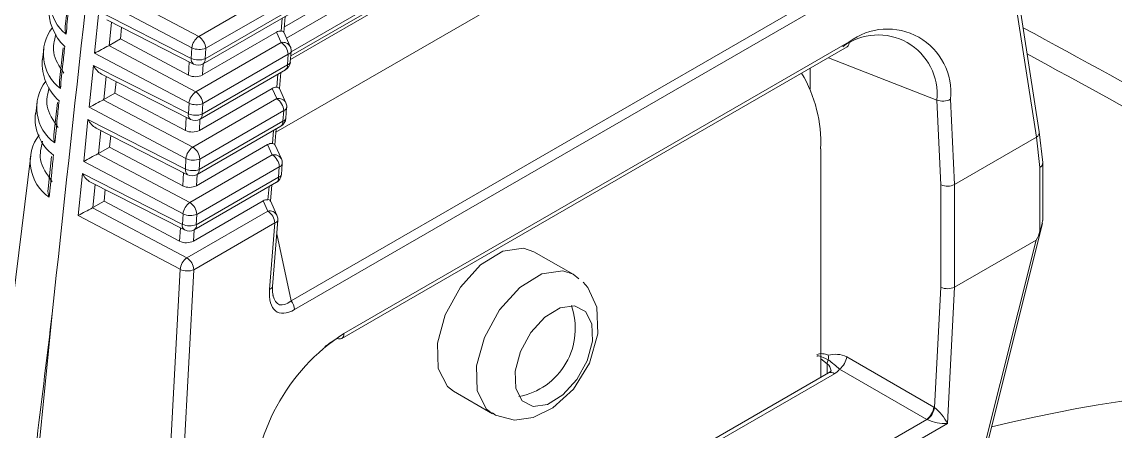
# Model space of a CAD drawing. Extents: x 8 to 113, y 2 to 87.
# Drawn here: x 19.009 to 20.095, y 71.124 to 71.53 of the extents above; entities that cross this region are included whole.
import ezdxf

# ---------------------------------------------------------------- set-up
doc = ezdxf.new("R2010")
doc.units = 0
doc.header["$MEASUREMENT"] = 0
doc.layers.add('OBJECT', color=7, linetype='CONTINUOUS')

msp = doc.modelspace()

# ---------------------------------------------------------------- linework, layer by layer
at = {"layer": 'OBJECT', "linetype": 'Continuous', "lineweight": 15}
for p, q in [((19.2717, 71.5143), (19.7052, 71.7645)), ((19.7194, 71.7565), (19.2763, 71.5007)), ((19.6662, 71.7544), (19.2696, 71.5255)), ((19.2757, 71.4931), (19.7168, 71.7477)), ((19.276, 71.4966), (19.7198, 71.7529)), ((19.9668, 71.7385), (20.0167, 71.4159)), ((20.0196, 71.4211), (19.9696, 71.7436)), ((19.7116, 71.6808), (19.2613, 71.4208)), ((19.2763, 71.2532), (19.8716, 71.5968)), ((19.8752, 71.5882), (19.2798, 71.2445)), ((19.1005, 71.5605), (19.1845, 71.516)), ((19.1845, 71.516), (19.2709, 71.5658)), ((19.0555, 71.5585), (19.052, 71.5258)), ((19.1778, 71.5046), (19.0865, 71.553)), ((19.2779, 71.554), (19.1915, 71.5042)), ((19.0811, 71.4993), (19.0853, 71.5409)), ((19.0853, 71.5409), (19.1772, 71.4941)), ((19.1909, 71.4938), (19.277, 71.5434)), ((19.0933, 71.5323), (19.1794, 71.4885)), ((19.0979, 71.5299), (19.0956, 71.507)), ((19.1889, 71.4887), (19.275, 71.5384)), ((19.2666, 71.5213), (19.2676, 71.5342)), ((19.2692, 71.52), (19.2704, 71.5358)), ((19.1067, 71.5134), (19.1078, 71.5249)), ((19.2618, 71.5202), (19.1882, 71.4777)), ((19.2664, 71.51), (19.2618, 71.5202)), ((19.2755, 71.5059), (19.2691, 71.5201)), ((19.0951, 71.5068), (19.1816, 71.4609)), ((19.0956, 71.507), (19.1067, 71.5134)), ((19.1745, 71.4775), (19.1067, 71.5134)), ((19.1816, 71.4609), (19.2664, 71.51)), ((19.3287, 71.2207), (19.8308, 71.5105)), ((19.0306, 71.5037), (19.0293, 71.4926)), ((19.0498, 71.5045), (19.0463, 71.472)), ((19.1749, 71.4496), (19.0811, 71.4993)), ((19.1772, 71.4941), (19.1778, 71.5046)), ((19.2734, 71.4982), (19.1886, 71.4492)), ((19.1915, 71.5042), (19.1909, 71.4938)), ((19.2726, 71.4876), (19.2734, 71.4982)), ((19.2755, 71.4905), (19.2764, 71.501)), ((19.3267, 71.2157), (19.8287, 71.5055)), ((19.0757, 71.4455), (19.0799, 71.4872)), ((19.0799, 71.4872), (19.1743, 71.4392)), ((19.1745, 71.4775), (19.1752, 71.4906)), ((19.188, 71.4388), (19.2726, 71.4876)), ((19.1888, 71.4887), (19.1882, 71.4777)), ((19.7918, 71.4636), (19.7918, 71.4842)), ((19.8102, 71.4948), (19.9178, 71.4527)), ((19.0879, 71.4785), (19.1764, 71.4335)), ((19.0926, 71.4762), (19.0903, 71.4533)), ((19.1859, 71.4338), (19.2706, 71.4826)), ((19.2622, 71.4655), (19.2632, 71.4784)), ((19.2648, 71.4641), (19.266, 71.48)), ((19.1013, 71.4597), (19.1025, 71.4711)), ((19.2574, 71.4643), (19.1852, 71.4226)), ((19.262, 71.4541), (19.2574, 71.4643)), ((19.2711, 71.4501), (19.2647, 71.4643)), ((19.0897, 71.453), (19.1786, 71.4059)), ((19.0903, 71.4533), (19.1013, 71.4597)), ((19.1715, 71.4225), (19.1013, 71.4597)), ((19.1786, 71.4059), (19.262, 71.4541)), ((19.9178, 71.4527), (19.9219, 71.3684)), ((19.9354, 71.3689), (19.9313, 71.4535)), ((19.0241, 71.4506), (19.0227, 71.4395)), ((19.0441, 71.4504), (19.0406, 71.4182)), ((19.1719, 71.3945), (19.0757, 71.4455)), ((19.1743, 71.4392), (19.1749, 71.4496)), ((19.269, 71.4423), (19.1856, 71.3941)), ((19.1886, 71.4492), (19.188, 71.4388)), ((19.2682, 71.4318), (19.269, 71.4423)), ((19.2711, 71.4347), (19.2719, 71.4452)), ((19.0703, 71.3918), (19.0745, 71.4335)), ((19.0745, 71.4335), (19.1714, 71.3842)), ((19.1715, 71.4225), (19.1722, 71.4356)), ((19.1851, 71.3838), (19.2682, 71.4318)), ((19.1858, 71.4337), (19.1852, 71.4226)), ((19.0825, 71.4248), (19.1735, 71.3785)), ((19.0872, 71.4224), (19.0849, 71.3996)), ((19.183, 71.3788), (19.2661, 71.4268)), ((19.2578, 71.4096), (19.2588, 71.4225)), ((19.2603, 71.4082), (19.2616, 71.4242)), ((20.023, 71.3907), (20.0196, 71.421)), ((19.0959, 71.4059), (19.0971, 71.4174)), ((19.253, 71.4084), (19.1823, 71.3676)), ((19.2576, 71.3982), (19.253, 71.4084)), ((19.2667, 71.3942), (19.2602, 71.4084)), ((19.9354, 71.3689), (20.0167, 71.4159)), ((20.0167, 71.4159), (20.0167, 71.4159)), ((20.0167, 71.4159), (20.0201, 71.3858)), ((19.0176, 71.3976), (18.9744, 71.0469)), ((19.0844, 71.3993), (19.1757, 71.3509)), ((19.0849, 71.3996), (19.0959, 71.4059)), ((19.1686, 71.3674), (19.0959, 71.4059)), ((19.1757, 71.3509), (19.2576, 71.3982)), ((19.8024, 71.1771), (19.8024, 71.4044)), ((19.0384, 71.3965), (19.035, 71.3644)), ((19.169, 71.3395), (19.0703, 71.3918)), ((19.1714, 71.3842), (19.1719, 71.3945)), ((19.2646, 71.3864), (19.1827, 71.3391)), ((19.1856, 71.3941), (19.1851, 71.3838)), ((19.2638, 71.376), (19.2646, 71.3864)), ((19.2667, 71.3788), (19.2675, 71.3893)), ((20.023, 71.3329), (20.023, 71.3903)), ((19.0649, 71.3381), (19.0691, 71.3797)), ((19.0691, 71.3797), (19.1684, 71.3292)), ((19.1686, 71.3674), (19.1693, 71.3807)), ((19.1821, 71.3288), (19.2638, 71.376)), ((19.1829, 71.3787), (19.1823, 71.3676)), ((20.0201, 71.3858), (20.0201, 71.3225)), ((19.0771, 71.3711), (19.1705, 71.3236)), ((19.0818, 71.3687), (19.0795, 71.3458)), ((19.1801, 71.3238), (19.2617, 71.371)), ((19.2533, 71.3537), (19.2544, 71.3667)), ((19.2559, 71.3523), (19.2572, 71.3683)), ((19.9219, 71.3684), (19.9219, 71.2667)), ((19.9354, 71.2669), (19.9354, 71.3689)), ((19.0905, 71.3522), (19.0917, 71.3637)), ((19.079, 71.3456), (19.1727, 71.2959)), ((19.0795, 71.3458), (19.0905, 71.3522)), ((19.1656, 71.3124), (19.0905, 71.3522)), ((19.2486, 71.3526), (19.1793, 71.3126)), ((19.2532, 71.3423), (19.2486, 71.3526)), ((19.2623, 71.3383), (19.2558, 71.3525)), ((19.166, 71.2845), (19.0649, 71.3381)), ((19.1684, 71.3292), (19.169, 71.3395)), ((19.1727, 71.2959), (19.2532, 71.3423)), ((19.1827, 71.3391), (19.1821, 71.3288)), ((19.2579, 71.2675), (19.2631, 71.3334)), ((19.1656, 71.3124), (19.1663, 71.3257)), ((19.1799, 71.3238), (19.1793, 71.3126)), ((19.2602, 71.3306), (19.1797, 71.2841)), ((19.255, 71.2646), (19.2602, 71.3306)), ((19.9536, 71.054), (20.0226, 71.3301)), ((19.262, 71.3197), (19.2763, 71.2532)), ((20.0164, 71.3136), (19.9354, 71.2669)), ((20.0164, 71.3136), (19.9513, 71.0534)), ((19.5564, 71.2796), (19.5175, 71.302)), ((19.1466, 70.9221), (19.166, 71.2845)), ((19.1797, 71.2841), (19.1603, 70.9215)), ((19.5564, 71.2796), (19.5623, 71.275)), ((19.9219, 71.2667), (19.9156, 71.1471)), ((19.9283, 71.1312), (19.9354, 71.2669)), ((19.9354, 71.2669), (19.9354, 71.2669)), ((19.0391, 71.2402), (19.014, 70.9902)), ((19.8024, 71.1954), (19.8088, 71.1907)), ((19.9148, 71.1476), (19.8283, 71.1976)), ((19.816, 71.1807), (19.2437, 70.8504)), ((19.8103, 71.1816), (19.2439, 70.8546)), ((19.8088, 71.1907), (19.8088, 71.1807)), ((19.8212, 71.1854), (19.9078, 71.1354)), ((19.4375, 71.1635), (19.4764, 71.141)), ((19.9283, 71.1312), (19.2357, 70.7314)), ((19.2433, 70.7518), (19.9078, 71.1354))]:
    msp.add_line(p, q, dxfattribs=at)
at = {"layer": 'OBJECT', "linetype": 'Continuous', "lineweight": 15, "flags": 128}
for points in [[(19.5175, 71.302), (19.5073, 71.3055), (19.4866, 71.3025), (19.4646, 71.2889), (19.4445, 71.2667), (19.4294, 71.2394), (19.4217, 71.2111), (19.4224, 71.186), (19.4316, 71.1681), (19.4375, 71.1635)], [(19.4762, 71.1412), (19.4705, 71.1456), (19.4613, 71.1636), (19.4606, 71.1886), (19.4683, 71.2169), (19.4834, 71.2443), (19.5034, 71.2664), (19.5255, 71.28), (19.5462, 71.283), (19.5564, 71.2796)], [(19.2585, 71.2584), (19.2578, 71.2618), (19.2579, 71.2675)], [(19.4763, 71.1418), (19.4792, 71.1395), (19.4982, 71.1347), (19.5168, 71.1371), (19.5364, 71.1467), (19.5567, 71.1654), (19.5728, 71.1914), (19.5811, 71.2204), (19.5799, 71.2469), (19.5711, 71.2663), (19.5666, 71.2716)], [(19.5057, 71.1538), (19.5168, 71.1482), (19.531, 71.1503), (19.5462, 71.1596), (19.56, 71.1749), (19.5704, 71.1937), (19.5757, 71.2132), (19.5752, 71.2304), (19.5689, 71.2427), (19.5578, 71.2482), (19.5436, 71.2462), (19.5284, 71.2368), (19.5146, 71.2216), (19.5042, 71.2028), (19.4989, 71.1833), (19.4995, 71.1661), (19.5057, 71.1538)], [(19.8127, 71.1837), (19.8127, 71.1837), (19.8121, 71.1829), (19.8103, 71.1816)]]:
    msp.add_lwpolyline(points, dxfattribs=at)
at = {"layer": 'OBJECT', "linetype": 'Continuous', "lineweight": 15}
for centre, radius, start, end in [((68.6939, 65.9933), 49.9313, 173.26517, 173.96804), ((19.0797, 71.5516), 0.043, 142.3323, 231.1328), ((19.0861, 71.5427), 0.0505, 176.6818, 226.748), ((19.0733, 71.4984), 0.0431, 142.3687, 232.6007), ((19.0699, 71.5236), 0.018, 173.102, 197.905), ((19.2659, 71.5139), 0.00743, 84.4297, 122.9432), ((19.8595, 71.4588), 0.0586, 353.9972, 126.9256), ((19.8687, 71.4603), 0.063, 353.8084, 127.0487), ((6.1438, 45.997), 29.0474, 59.95684, 61.50091), ((19.2667, 71.1681), 0.3796, 116.8763, 119.2806), ((19.0907, 71.5157), 0.00998, 296.6019, 299.9689), ((19.1941, 71.5026), 0.0165, 125.8544, 173.2355), ((19.1761, 71.503), 0.0155, 4.5067, 56.9499), ((19.2683, 71.5019), 0.00822, 29.0488, 103.1301), ((19.258, 71.497), 0.0155, 4.5067, 56.9499), ((19.2664, 71.5018), 0.01, 0, 24.3071), ((19.8258, 71.5097), 0.00506, 305.2902, 10.0127), ((19.1851, 71.5215), 0.0185, 246.6285, 290.195), ((19.2726, 71.502), 0.00391, 283.0546, 345.9538), ((19.2664, 71.5018), 0.01, 355.4803, 0), ((5.6183, 45.1486), 30.0229, 59.94023, 61.36202), ((19.0803, 71.4901), 0.0514, 177.1744, 227.8803), ((19.098, 71.496), 0.0202, 205.8258, 239.7682), ((19.1826, 71.4929), 0.00546, 166.9448, 233.9344), ((19.1846, 71.5111), 0.0185, 246.6285, 290.195), ((19.1839, 71.4974), 0.01, 243.0373, 299.9973), ((19.186, 71.4928), 0.00502, 304.9411, 10.3617), ((19.2656, 71.4913), 0.01, 299.9973, 355.4803), ((19.2675, 71.4868), 0.00517, 305.9995, 9.3033), ((19.2717, 71.4914), 0.00391, 283.0546, 345.9538), ((19.1812, 71.4912), 0.0153, 243.9905, 297.3365), ((19.6681, 71.4103), 0.1344, 357.465, 30.9097), ((19.0669, 71.4451), 0.0433, 142.4368, 234.0134), ((19.064, 71.4698), 0.0179, 173.0624, 198.6288), ((19.2615, 71.4581), 0.00743, 84.4297, 122.9432), ((19.2614, 71.1144), 0.3796, 116.8763, 119.2806), ((19.0853, 71.4619), 0.00998, 296.6019, 299.9689), ((19.1912, 71.4476), 0.0165, 125.8544, 173.2355), ((19.1731, 71.448), 0.0155, 4.5067, 56.9499), ((19.2639, 71.4461), 0.00822, 29.0488, 103.1301), ((19.2536, 71.4411), 0.0155, 4.5067, 56.9499), ((19.9237, 71.4679), 0.0163, 248.7831, 297.8059), ((19.1822, 71.4665), 0.0185, 246.6285, 290.195), ((19.2681, 71.4461), 0.00391, 283.0546, 345.9538), ((19.262, 71.4459), 0.01, 0, 24.3071), ((19.262, 71.4459), 0.01, 355.4803, 0), ((19.0666, 71.4339), 0.0445, 172.6719, 233.6827), ((19.0927, 71.4423), 0.0202, 205.8258, 239.7682), ((19.1796, 71.4379), 0.00546, 166.9448, 233.9344), ((19.1816, 71.4561), 0.0185, 246.6285, 290.195), ((19.1809, 71.4424), 0.01, 243.0373, 299.9973), ((19.1831, 71.4379), 0.00502, 304.9411, 10.3617), ((19.2611, 71.4354), 0.01, 299.9973, 355.4803), ((19.2631, 71.431), 0.00517, 305.9995, 9.3033), ((19.2673, 71.4356), 0.00391, 283.0546, 345.9538), ((19.1782, 71.4362), 0.0153, 243.9905, 297.3365), ((20.014, 71.4207), 0.0056, 299.7138, 4.0794), ((19.0606, 71.3919), 0.0434, 142.5336, 235.3734), ((19.0583, 71.416), 0.0178, 173.0418, 199.3431), ((19.257, 71.4022), 0.00743, 84.4297, 122.9432), ((19.256, 71.0607), 0.3796, 116.8763, 119.2806), ((19.0799, 71.4082), 0.00998, 296.6019, 299.9689), ((19.1882, 71.3926), 0.0165, 125.8544, 173.2355), ((19.1702, 71.3929), 0.0155, 4.5067, 56.9499), ((19.2595, 71.3902), 0.00822, 29.0488, 103.1301), ((19.2492, 71.3852), 0.0155, 4.5067, 56.9499), ((19.1792, 71.4115), 0.0185, 246.6285, 290.195), ((19.2637, 71.3902), 0.00391, 283.0546, 345.9538), ((19.2576, 71.3901), 0.01, 0, 24.3071), ((19.2576, 71.3901), 0.01, 355.4803, 0), ((20.0178, 71.3905), 0.00523, 296.3393, 1.8883), ((19.0873, 71.3885), 0.0202, 205.8258, 239.7682), ((19.1767, 71.383), 0.00546, 166.9448, 233.9344), ((19.1787, 71.4011), 0.0185, 246.6285, 290.195), ((19.178, 71.3874), 0.01, 243.0373, 299.9973), ((19.1801, 71.3829), 0.00502, 304.9411, 10.3617), ((19.2567, 71.3796), 0.01, 299.9973, 355.4803), ((19.2587, 71.3751), 0.00517, 305.9995, 9.3033), ((19.2629, 71.3798), 0.00391, 283.0546, 345.9538), ((19.1753, 71.3812), 0.0153, 243.9905, 297.3365), ((19.9281, 71.383), 0.0159, 247.2221, 297.4922), ((19.0525, 71.3622), 0.0177, 173.0382, 200.0473), ((19.2506, 71.0069), 0.3796, 116.8763, 119.2806), ((19.0745, 71.3545), 0.00998, 296.6019, 299.9689), ((19.1853, 71.3376), 0.0165, 125.8544, 173.2355), ((19.1672, 71.3379), 0.0155, 4.5067, 56.9499), ((19.2526, 71.3463), 0.00743, 84.4297, 122.9432), ((19.1763, 71.3565), 0.0185, 246.6285, 290.195), ((19.2551, 71.3343), 0.00822, 29.0488, 103.1301), ((19.2447, 71.3293), 0.0155, 4.5067, 56.9499), ((19.2593, 71.3344), 0.00391, 283.0546, 345.9538), ((19.2531, 71.3342), 0.01, 0, 24.3071), ((19.2531, 71.3342), 0.01, 355.4803, 0), ((19.9887, 71.3367), 0.0344, 335.7107, 353.775), ((19.1737, 71.328), 0.00546, 166.9448, 233.9344), ((19.1757, 71.3462), 0.0185, 246.6285, 290.195), ((19.1751, 71.3325), 0.01, 243.0373, 299.9973), ((19.1772, 71.3279), 0.00502, 304.9411, 10.3617), ((19.9944, 71.328), 0.0263, 326.7836, 347.944), ((19.1723, 71.3262), 0.0153, 243.9905, 297.3365), ((19.1824, 71.2825), 0.0165, 125.8544, 173.2355), ((19.1643, 71.2829), 0.0155, 4.5067, 56.9499), ((19.1733, 71.3014), 0.0185, 246.6285, 290.195), ((19.2541, 71.2684), 0.00391, 283.0546, 345.9538), ((19.9285, 71.2804), 0.0152, 244.1343, 296.8747), ((19.2642, 71.2432), 0.0156, 4.68, 39.5499), ((19.4897, 71.2257), 0.0689, 280.7391, 19.2663), ((19.4366, 71.0542), 0.1984, 122.9277, 180.2444), ((19.3246, 71.2199), 0.00463, 239.4932, 296.0549), ((19.3237, 71.2198), 0.00506, 305.2902, 10.0127), ((19.8032, 71.1851), 0.0156, 64.1994, 107.8314), ((19.8208, 71.1895), 0.012, 154.8962, 174.5703), ((19.7964, 71.1971), 0.0137, 349.5401, 8.519), ((19.6935, 71.0404), 0.1932, 48.6043, 52.9475), ((19.817, 71.1741), 0.026, 64.4224, 105.7497), ((19.81, 71.2), 0.0184, 307.4741, 352.5259), ((19.8034, 71.1831), 0.00929, 3.8524, 54.3402), ((19.8125, 71.1769), 0.00516, 47.6404, 114.5097), ((19.8079, 71.1952), 0.0166, 298.9389, 323.3814), ((20.3266, 69.6777), 1.4929, 77.2155, 103.7366), ((19.8966, 71.15), 0.0184, 307.4741, 352.5259), ((19.9035, 71.1279), 0.0227, 57.5523, 59.9899), ((19.8963, 71.1509), 0.0197, 307.2127, 349.0046), ((19.8817, 71.1071), 0.0525, 27.44, 49.7528), ((19.9025, 71.1248), 0.0118, 61.3915, 63.8239), ((19.927, 71.1781), 0.0469, 246.3144, 271.5299)]:
    msp.add_arc(centre, radius, start, end, dxfattribs=at)
for centre, major_axis, ratio, start_param, end_param in [((19.259, 71.5182), (0.0101, 0.0018), 0.278097, 6.211834, 6.960412), ((19.2546, 71.4623), (0.0101, 0.0018), 0.278097, 6.211834, 6.960412), ((19.2502, 71.4064), (0.0101, 0.0018), 0.278097, 6.211834, 6.960412), ((19.2457, 71.3506), (0.0101, 0.0018), 0.278097, 6.211834, 6.960412), ((19.2884, 71.2904), (0.0259, 0.0483), 0.443439, 2.35159, 3.763116), ((19.2814, 71.2941), (0.017, 0.0446), 0.376367, 2.614846, 3.717601), ((20.1235, 66.6656), (1.5893, 16.547), 0.094708, 1.299793, 1.315305), ((19.327, 71.1115), (0.0574, 0.1112), 0.603746, 0.760686, 0.901854), ((19.9015, 71.1307), (0.1026, -0.0676), 0.056086, 2.711532, 3.184233)]:
    msp.add_ellipse(centre, major_axis=major_axis, ratio=ratio, start_param=start_param, end_param=end_param, dxfattribs=at)
for points, knots in [([(19.0571, 71.56), (19.0565, 71.5542), (19.055, 71.5402), (19.0536, 71.5263), (19.0527, 71.5181)], [0, 0, 0, 0, 0.412464, 1, 1, 1, 1]), ([(19.0426, 71.5178), (19.0411, 71.5118), (19.0378, 71.4986), (19.0461, 71.4862), (19.0506, 71.4794)], [0, 0, 0, 0, 0.453372, 1, 1, 1, 1]), ([(19.0514, 71.506), (19.0508, 71.5002), (19.0494, 71.4862), (19.0479, 71.4723), (19.0471, 71.4641)], [0, 0, 0, 0, 0.412497, 1, 1, 1, 1]), ([(19.036, 71.4648), (19.0345, 71.4588), (19.0312, 71.4452), (19.04, 71.4325), (19.0448, 71.4254)], [0, 0, 0, 0, 0.448895, 1, 1, 1, 1]), ([(19.0458, 71.452), (19.0452, 71.4462), (19.0438, 71.4323), (19.0424, 71.4183), (19.0415, 71.4101)], [0, 0, 0, 0, 0.412528, 1, 1, 1, 1]), ([(19.0295, 71.4119), (19.0279, 71.4057), (19.0246, 71.3918), (19.0339, 71.3787), (19.0391, 71.3715)], [0, 0, 0, 0, 0.444732, 1, 1, 1, 1]), ([(19.0403, 71.398), (19.0397, 71.3922), (19.0382, 71.3783), (19.0368, 71.3643), (19.0359, 71.3562)], [0, 0, 0, 0, 0.412557, 1, 1, 1, 1])]:
    msp.add_open_spline(points, degree=3, knots=knots, dxfattribs=at)

doc.saveas('drawing.dxf')
